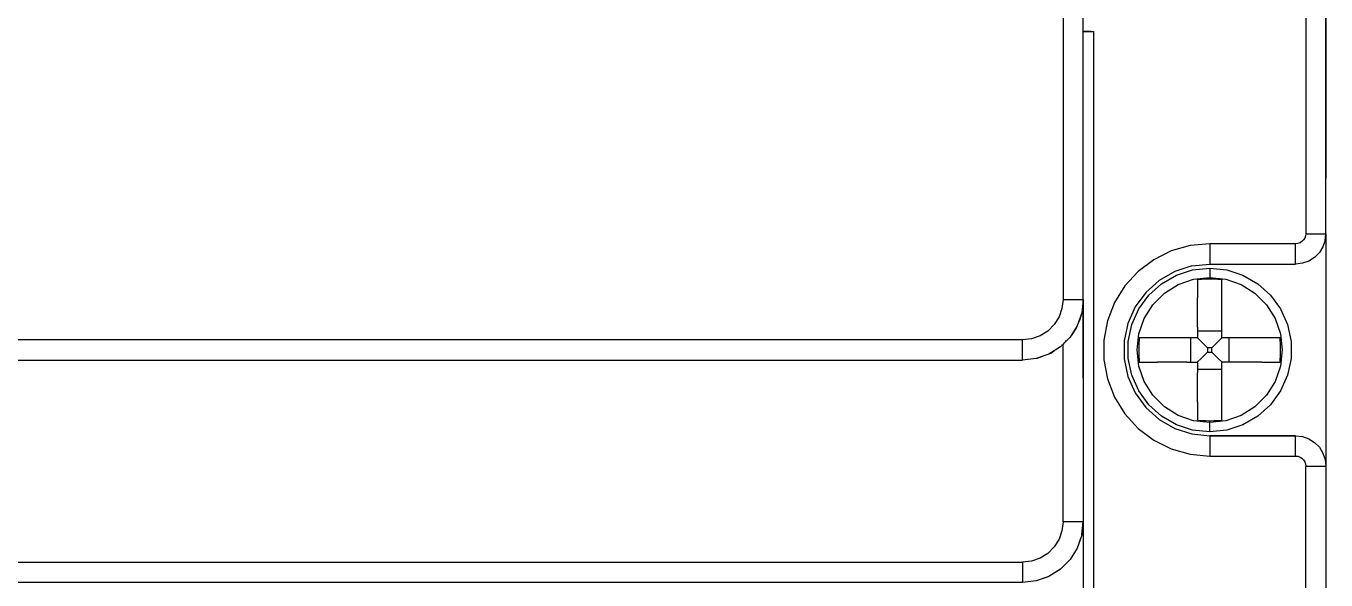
# Model space of a CAD drawing. Header units: millimetres. Extents: x 0 to 149, y 0 to 235.
# Drawn here: x 84.7 to 149, y 52.8 to 80.2 of the extents above; entities that cross this region are included whole.
import ezdxf

# ---------------------------------------------------------------- set-up
doc = ezdxf.new("R2010")
doc.units = ezdxf.units.MM

# ---------------------------------------------------------------- blocks, each defined once
blk = doc.blocks.new('CHINT_eff9f46a43ee547783ba41a7551f6a23_FACE_0')
at = {"color": 7, "linetype": 'CONTINUOUS', "true_color": 0x40d9ff}
for p, q in [((148.972, 69.648), (148.972, 69.648)), ((142.366, 68.307), (143.25, 68.4)), ((143.1, 68.384), (143.1, 68.384)), ((143.5, 68.4), (143.5, 68.4)), ((147, 68.4), (147, 68.4)), ((137, 62.746), (137, 66.65)), ((142.65, 65.284), (142.65, 66.727)), ((143.85, 65.284), (143.85, 66.727)), ((136.5, 65.025), (136.5, 65.002)), ((142.65, 65.096), (143.85, 65.096)), ((136, 64.414), (135.934, 64.368)), ((136, 64.414), (136.178, 64.612)), ((136.004, 64.438), (136.022, 64.438)), ((142.116, 64.75), (140.673, 64.75)), ((142.304, 64.75), (142.304, 63.55)), ((144.196, 64.75), (144.196, 63.55)), ((145.827, 64.75), (144.384, 64.75)), ((142.116, 63.55), (140.673, 63.55)), ((142.65, 63.204), (143.85, 63.204)), ((142.65, 61.573), (142.65, 63.016)), ((143.85, 61.573), (143.85, 63.016)), ((145.827, 63.55), (144.384, 63.55)), ((147, 59.9), (147, 59.9))]:
    blk.add_line(p, q, dxfattribs=at)
for points in [[(137, 66.65), (137, 168.65), (136, 168.65), (136, 165.65), (136, 66.65), (137, 66.65)], [(149, 69.9), (149, 165.4), (148, 165.4), (148, 152.658)], [(149, 162.65), (149, 72.65), (149, 72.65)], [(148, 82.65), (148, 69.9), (149, 69.9)], [(137, 79.9), (137.013, 79.9), (137.389, 79.9)], [(137.389, 79.9), (137.283, 79.9), (137.188, 79.9), (137.109, 79.9), (137.05, 79.9), (137.013, 79.9)], [(137.389, 79.9), (137.5, 79.9), (137.5, 50.65)], [(149, 69.9), (149, 69.987), (149, 70.504), (149, 71.146), (149, 71.876), (149, 72.65)], [(148, 69.9), (147.987, 69.789), (147.95, 69.683), (147.891, 69.588), (147.812, 69.509), (147.717, 69.45), (147.611, 69.413), (147.5, 69.4)], [(148.962, 69.566), (148.851, 69.249), (148.673, 68.965), (148.435, 68.727), (148.151, 68.549), (147.834, 68.438), (147.5, 68.4)], [(149, 69.9), (148.962, 69.566), (149, 69.9), (149, 58.4)], [(143.25, 69.4), (142.285, 69.311), (141.353, 69.046), (140.486, 68.614), (139.713, 68.03), (139.06, 67.314), (138.55, 66.49), (138.2, 65.587), (138.022, 64.634), (138.022, 63.666), (138.2, 62.713), (138.55, 61.81), (139.06, 60.986), (139.713, 60.27), (140.486, 59.686), (141.353, 59.254), (142.285, 58.989), (143.25, 58.9)], [(143.25, 68.4), (147.5, 68.4), (147.5, 69.4), (143.25, 69.4), (143.25, 68.4)], [(142.366, 68.307), (141.521, 68.033), (140.752, 67.588), (140.092, 66.994), (139.569, 66.275), (139.208, 65.463), (139.023, 64.594), (139.023, 63.706), (139.208, 62.837), (139.569, 62.025), (140.092, 61.306), (140.752, 60.712), (141.521, 60.267), (142.366, 59.993), (143.25, 59.9)], [(143.25, 60.1), (142.408, 60.189), (141.603, 60.45), (140.869, 60.873), (140.24, 61.44), (139.743, 62.125), (139.398, 62.898), (139.222, 63.727), (139.222, 64.573), (139.398, 65.402), (139.743, 66.175), (140.24, 66.86), (140.869, 67.427), (141.603, 67.85), (142.408, 68.111), (143.25, 68.2)], [(142.366, 68.307), (143.25, 68.4), (147.5, 68.4)], [(143.25, 68.2), (144.092, 68.111), (144.897, 67.85), (145.631, 67.427), (146.26, 66.86), (146.757, 66.175), (147.102, 65.402), (147.278, 64.573), (147.278, 63.727), (147.102, 62.898), (146.757, 62.125), (146.26, 61.44), (145.631, 60.873), (144.897, 60.45), (144.092, 60.189), (143.25, 60.1)], [(143.25, 68.2), (143.25, 68.18), (143.25, 68.121), (143.25, 68.025), (143.25, 67.896), (143.25, 67.741)], [(143.25, 60.559), (142.451, 60.649), (141.692, 60.914), (141.011, 61.342), (140.442, 61.911), (140.014, 62.592), (139.749, 63.351), (139.659, 64.15), (139.749, 64.949), (140.014, 65.708), (140.442, 66.389), (141.011, 66.958), (141.692, 67.386), (142.451, 67.651), (143.25, 67.741)], [(143.25, 67.65), (143.05, 67.648), (142.85, 67.642), (142.65, 67.632), (142.65, 66.727)], [(143.25, 67.741), (144.049, 67.651), (144.808, 67.386), (145.489, 66.958), (146.058, 66.389), (146.486, 65.708), (146.751, 64.949), (146.841, 64.15), (146.751, 63.351), (146.486, 62.592), (146.058, 61.911), (145.489, 61.342), (144.808, 60.914), (144.049, 60.649), (143.25, 60.559)], [(143.25, 67.65), (143.25, 67.681), (143.25, 67.711), (143.25, 67.741)], [(143.85, 66.727), (143.85, 67.632), (143.65, 67.642), (143.45, 67.648), (143.25, 67.65)], [(137, 66.65), (136.925, 65.982), (136.703, 65.348), (136.346, 64.78), (135.87, 64.305), (135.302, 63.947), (134.668, 63.725), (134, 63.65)], [(136, 66.65), (135.95, 66.205), (135.802, 65.782), (135.564, 65.403), (135.247, 65.086), (134.868, 64.848), (134.445, 64.7), (134, 64.65)], [(137, 66.65), (137, 55.65), (136, 55.65), (136, 64.414)], [(137, 66.65), (136.981, 66.304), (136.928, 65.985), (136.815, 65.609), (136.724, 65.408)], [(142.65, 65.284), (142.65, 65.773), (142.65, 66.255), (142.65, 66.727)], [(143.85, 65.284), (143.85, 65.773), (143.85, 66.255), (143.85, 66.727)], [(136.681, 65.313), (136.647, 65.238), (136.436, 64.899), (136.385, 64.842)], [(142.65, 65.284), (142.65, 65.038), (142.65, 64.79), (142.649, 64.781), (142.646, 64.772), (142.64, 64.764), (142.633, 64.758), (142.626, 64.753), (142.618, 64.751), (142.61, 64.75), (142.362, 64.75), (142.116, 64.75)], [(143.89, 64.75), (143.882, 64.751), (143.874, 64.753), (143.867, 64.758), (143.86, 64.764), (143.854, 64.772), (143.851, 64.781), (143.85, 64.79), (143.85, 65.038), (143.85, 65.284)], [(15, 63.65), (134, 63.65), (134, 64.65), (15, 64.65), (15, 63.65)], [(140.673, 64.75), (139.768, 64.75), (139.752, 64.35), (139.752, 63.95), (139.768, 63.55), (140.673, 63.55)], [(142.116, 64.75), (141.627, 64.75), (141.145, 64.75), (140.673, 64.75)], [(142.619, 64.751), (142.621, 64.751), (142.622, 64.752)], [(142.628, 64.755), (142.63, 64.755), (142.632, 64.757)], [(142.636, 64.76), (142.638, 64.762), (142.64, 64.763)], [(143.139, 64.261), (142.992, 64.408), (142.85, 64.55), (142.638, 64.762)], [(142.641, 64.764), (142.642, 64.766), (142.645, 64.77), (142.645, 64.771)], [(142.648, 64.777), (142.649, 64.779), (142.649, 64.78)], [(143.139, 64.039), (143.361, 64.039), (143.361, 64.261), (143.139, 64.261), (143.139, 64.039)], [(143.361, 64.261), (143.508, 64.408), (143.65, 64.55), (143.862, 64.762)], [(143.852, 64.777), (143.851, 64.779), (143.851, 64.78)], [(143.858, 64.767), (143.855, 64.77), (143.855, 64.771)], [(143.864, 64.76), (143.862, 64.762), (143.861, 64.763)], [(143.872, 64.755), (143.869, 64.756), (143.868, 64.757)], [(143.881, 64.751), (143.877, 64.752), (143.876, 64.753)], [(143.89, 64.75), (143.884, 64.751), (143.883, 64.751)], [(144.384, 64.75), (144.138, 64.75), (143.89, 64.75)], [(145.827, 64.75), (145.355, 64.75), (144.873, 64.75), (144.384, 64.75)], [(145.827, 63.55), (146.732, 63.55), (146.748, 63.95), (146.748, 64.35), (146.732, 64.75), (145.827, 64.75)], [(134.696, 63.735), (134.723, 63.738), (134.914, 63.812)], [(135.352, 63.979), (135.403, 63.998), (135.586, 64.126)], [(143.139, 64.039), (142.992, 63.892), (142.85, 63.75), (142.638, 63.538)], [(143.361, 64.039), (143.508, 63.892), (143.65, 63.75), (143.862, 63.538)], [(142.116, 63.55), (141.627, 63.55), (141.145, 63.55), (140.673, 63.55)], [(142.116, 63.55), (142.362, 63.55), (142.61, 63.55), (142.618, 63.549), (142.626, 63.547), (142.633, 63.542), (142.64, 63.536), (142.646, 63.528), (142.649, 63.519), (142.65, 63.51), (142.65, 63.262), (142.65, 63.016)], [(142.619, 63.549), (142.621, 63.549), (142.622, 63.548)], [(142.628, 63.545), (142.63, 63.545), (142.632, 63.543)], [(142.636, 63.54), (142.638, 63.538), (142.64, 63.537)], [(142.641, 63.536), (142.642, 63.534), (142.645, 63.53), (142.645, 63.529)], [(142.648, 63.523), (142.649, 63.521), (142.649, 63.52)], [(142.65, 61.573), (142.65, 62.045), (142.65, 62.527), (142.65, 63.016)], [(143.85, 63.016), (143.85, 63.262), (143.85, 63.51), (143.851, 63.519), (143.854, 63.528), (143.86, 63.536), (143.867, 63.542), (143.874, 63.547), (143.882, 63.549), (143.89, 63.55)], [(143.85, 61.573), (143.85, 62.045), (143.85, 62.527), (143.85, 63.016)], [(143.852, 63.523), (143.851, 63.521), (143.851, 63.52)], [(143.858, 63.533), (143.855, 63.53), (143.855, 63.529)], [(143.861, 63.537), (143.862, 63.538), (143.864, 63.54)], [(143.872, 63.545), (143.869, 63.544), (143.868, 63.543)], [(143.881, 63.549), (143.877, 63.548), (143.876, 63.547)], [(143.89, 63.55), (143.884, 63.549), (143.883, 63.549)], [(144.384, 63.55), (144.138, 63.55), (143.89, 63.55)], [(145.827, 63.55), (145.355, 63.55), (144.873, 63.55), (144.384, 63.55)], [(142.65, 61.573), (142.65, 60.668), (142.85, 60.658), (143.05, 60.652), (143.25, 60.65)], [(143.25, 60.65), (143.45, 60.652), (143.65, 60.658), (143.85, 60.668), (143.85, 61.573)], [(143.25, 60.65), (143.25, 60.619), (143.25, 60.589), (143.25, 60.559)], [(143.25, 60.1), (143.25, 60.12), (143.25, 60.179), (143.25, 60.275), (143.25, 60.404), (143.25, 60.559)], [(147.5, 59.9), (143.25, 59.9), (143.25, 58.9), (147.5, 58.9), (147.5, 59.9)], [(143.25, 59.9), (147.5, 59.9), (147.834, 59.862)], [(147.5, 59.9), (147.834, 59.862), (148.151, 59.751), (148.435, 59.573), (148.673, 59.335), (148.851, 59.051), (148.962, 58.734), (149, 58.4)], [(147.5, 58.9), (147.611, 58.887), (147.717, 58.85), (147.812, 58.791), (147.891, 58.712), (147.95, 58.617), (147.987, 58.511), (148, 58.4)], [(149, 58.4), (149, 50.65), (148, 50.65), (148, 58.4), (149, 58.4)], [(137, 55.65), (136.925, 54.982), (136.703, 54.348), (136.346, 53.78), (135.87, 53.305), (135.302, 52.947), (134.668, 52.725), (134, 52.65)], [(136, 55.65), (135.95, 55.205), (135.802, 54.782), (135.564, 54.403), (135.247, 54.086), (134.868, 53.848), (134.445, 53.7), (134, 53.65)], [(136.926, 54.997), (136.932, 55.014), (137, 55.65), (137, 50.65)], [(136.868, 54.821), (136.736, 54.419), (136.717, 54.389)], [(134, 52.65), (15, 52.65), (15, 53.65), (134, 53.65), (134, 52.65)], [(136.401, 53.869), (136.354, 53.79), (136.349, 53.785)], [(135.287, 52.942), (135.273, 52.933), (134.916, 52.812)], [(135.86, 53.298), (135.852, 53.29), (135.616, 53.145)]]:
    blk.add_lwpolyline(points, dxfattribs=at)
blk = doc.blocks.new('CHINT_eff9f46a43ee547783ba41a7551f6a23')
at = {"true_color": 0x40d9ff}
blk.add_blockref('CHINT_eff9f46a43ee547783ba41a7551f6a23_FACE_0', (0, 0), dxfattribs=at)

msp = doc.modelspace()

# ---------------------------------------------------------------- block references
at = {"true_color": 0x40d9ff}
msp.add_blockref('CHINT_eff9f46a43ee547783ba41a7551f6a23', (0, 0), dxfattribs=at)

doc.saveas('drawing.dxf')
